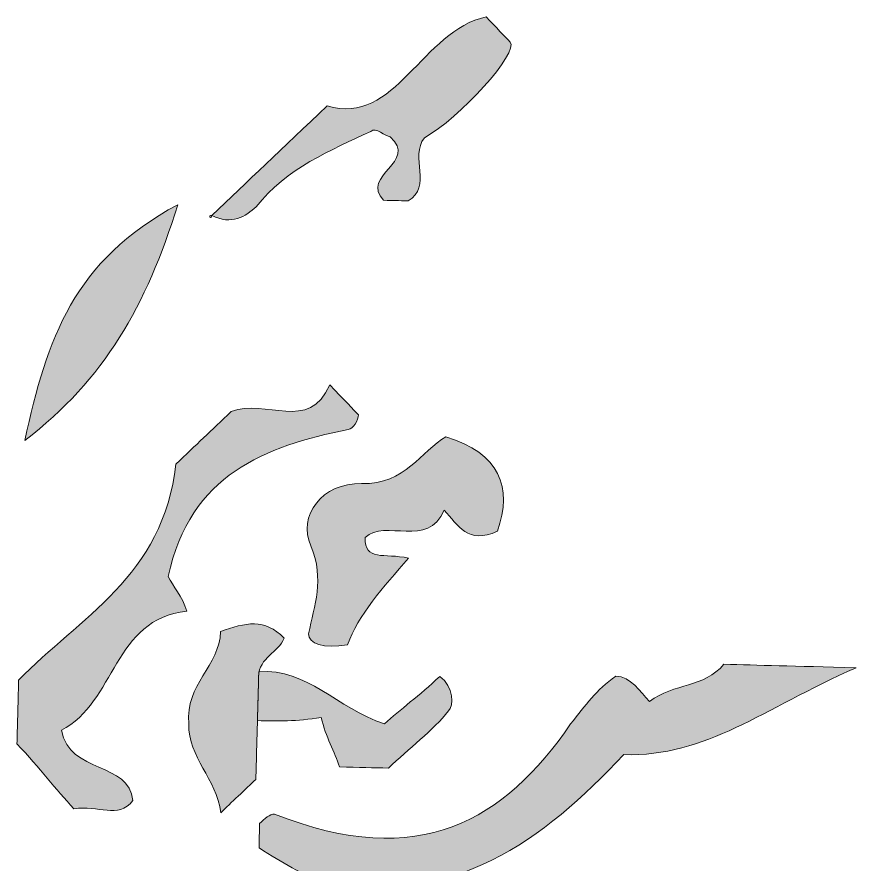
# Model space of a CAD drawing. Header units: millimetres. Extents: x 2 to 376, y -265 to -3.
# Drawn here: x 30.43 to 37.05, y -196.6 to -189.92 of the extents above; entities that cross this region are included whole.
import ezdxf

# ---------------------------------------------------------------- set-up
doc = ezdxf.new("R2010")
doc.units = ezdxf.units.MM
doc.header["$MEASUREMENT"] = 0
doc.layers.add('Layer 1', color=7, linetype='Continuous', lineweight=0)

# ---------------------------------------------------------------- blocks, each defined once
blk = doc.blocks.new('Block_9')
at = {"layer": 'Layer 1', "true_color": 0x00a14b, "transparency": 33554687}
h = blk.add_hatch(color=114, dxfattribs=at)
h.dxf.hatch_style = 2
edge = h.paths.add_edge_path()
edge.add_spline(control_points=[(31.9675, -191.4833), (32.2446, -191.2202), (32.5218, -190.9571), (32.8781, -190.6189), (33.4143, -190.7874), (33.6274, -190.0206), (34.132, -189.918), (34.2072, -189.9972), (34.2823, -190.0763), (34.3199, -190.1159), (34.3951, -190.1951), (33.918, -190.7233), (33.6438, -190.8706), (33.524, -191.0219), (33.7109, -191.2585), (33.515, -191.3692), (33.4378, -191.3672), (33.3992, -191.3662), (33.322, -191.3642), (33.1341, -191.1662), (33.6002, -191.0625), (33.3737, -190.8635), (33.3351, -190.8625), (33.26, -190.7833), (33.2204, -190.8209), (32.9076, -190.9672), (32.5563, -191.1125), (32.3168, -191.4152), (32.2376, -191.4903), (32.1198, -191.5645), (31.9675, -191.4833), (31.9665, -191.5219), (31.9289, -191.4823), (31.9675, -191.4833)], knot_values=[0, 0, 0, 0, 1, 1, 1, 2, 2, 2, 3, 3, 3, 4, 4, 4, 5, 5, 5, 6, 6, 6, 7, 7, 7, 8, 8, 8, 9, 9, 9, 10, 10, 10, 11, 11, 11, 11], degree=3, periodic=0)
h = blk.add_hatch(color=114, dxfattribs=at)
h.dxf.hatch_style = 2
edge = h.paths.add_edge_path()
edge.add_spline(control_points=[(31.6994, -191.3991), (31.4467, -192.2034), (31.1229, -192.7741), (30.4924, -193.2596), (30.6679, -192.4533), (30.877, -191.841), (31.6994, -191.3991)], knot_values=[0, 0, 0, 0, 1, 1, 1, 2, 2, 2, 2], degree=3, periodic=0)
h = blk.add_hatch(color=114, dxfattribs=at)
h.dxf.hatch_style = 2
edge = h.paths.add_edge_path()
edge.add_spline(control_points=[(31.6846, -193.4452), (31.843, -193.2949), (31.9618, -193.1821), (32.1201, -193.0318), (32.3933, -192.9231), (32.7335, -193.2022), (32.8979, -192.8204), (33.0107, -192.9392), (33.0858, -193.0184), (33.1234, -193.058), (33.1224, -193.0965), (33.0818, -193.1727), (33.0432, -193.1717), (32.3832, -193.3089), (31.7984, -193.5254), (31.6229, -194.3317), (31.6595, -194.4099), (31.7346, -194.489), (31.7702, -194.6058), (31.1894, -194.6679), (31.2108, -195.3249), (30.7804, -195.5453), (30.8485, -195.8946), (31.3145, -195.791), (31.3451, -196.1007), (31.2253, -196.252), (31.074, -196.1322), (30.88, -196.1658), (30.7297, -196.0074), (30.618, -195.85), (30.43, -195.6521), (30.4331, -195.5363), (30.4381, -195.3434), (30.4431, -195.1504), (30.9193, -194.6609), (31.5843, -194.3307), (31.6846, -193.4452)], knot_values=[0, 0, 0, 0, 1, 1, 1, 2, 2, 2, 3, 3, 3, 4, 4, 4, 5, 5, 5, 6, 6, 6, 7, 7, 7, 8, 8, 8, 9, 9, 9, 10, 10, 10, 11, 11, 11, 12, 12, 12, 12], degree=3, periodic=0)
h = blk.add_hatch(color=114, dxfattribs=at)
h.dxf.hatch_style = 2
edge = h.paths.add_edge_path()
edge.add_spline(control_points=[(34.2193, -193.9746), (33.9848, -194.0844), (33.9116, -193.928), (33.7989, -193.8092), (33.6751, -194.1149), (33.3338, -193.8743), (33.1754, -194.0247), (33.1704, -194.2176), (33.3268, -194.1444), (33.5187, -194.1881), (33.3197, -194.4146), (33.1207, -194.6411), (33.0375, -194.8706), (32.8436, -194.9041), (32.7288, -194.8625), (32.7308, -194.7853), (32.7755, -194.5548), (32.8577, -194.3639), (32.749, -194.0908), (32.6392, -193.8562), (32.8392, -193.5911), (33.1479, -193.5992), (33.4952, -193.6082), (33.618, -193.3411), (33.814, -193.2304), (34.2354, -193.3572), (34.3441, -193.6304), (34.2193, -193.9746)], knot_values=[0, 0, 0, 0, 1, 1, 1, 2, 2, 2, 3, 3, 3, 4, 4, 4, 5, 5, 5, 6, 6, 6, 7, 7, 7, 8, 8, 8, 9, 9, 9, 9], degree=3, periodic=0)
h = blk.add_hatch(color=114, dxfattribs=at)
h.dxf.hatch_style = 2
edge = h.paths.add_edge_path()
edge.add_spline(control_points=[(32.3269, -195.4698), (32.3228, -195.6242), (32.3188, -195.7785), (32.3148, -195.9329), (32.2356, -196.0081), (32.1168, -196.1208), (32.0376, -196.196), (32.0061, -195.9248), (31.7786, -195.7645), (31.7856, -195.4944), (31.7551, -195.1847), (32.0292, -195.0373), (32.0363, -194.7672), (32.2312, -194.6951), (32.3866, -194.6605), (32.5369, -194.8189), (32.4953, -194.9337), (32.3399, -194.9682), (32.3359, -195.1226), (32.3339, -195.1997), (32.3299, -195.3541), (32.3269, -195.4698)], knot_values=[0, 0, 0, 0, 1, 1, 1, 2, 2, 2, 3, 3, 3, 4, 4, 4, 5, 5, 5, 6, 6, 6, 7, 7, 7, 7], degree=3, periodic=0)
h = blk.add_hatch(color=114, dxfattribs=at)
h.dxf.hatch_style = 2
edge = h.paths.add_edge_path()
edge.add_spline(control_points=[(32.3269, -195.4698), (32.3299, -195.3541), (32.3329, -195.2383), (32.3369, -195.084), (32.7238, -195.0554), (32.9473, -195.3702), (33.3301, -195.496), (33.4489, -195.3833), (33.6063, -195.2715), (33.7647, -195.1212), (33.8784, -195.2014), (33.8744, -195.3557), (33.8348, -195.3933), (33.715, -195.5447), (33.518, -195.694), (33.3597, -195.8443), (33.2439, -195.8413), (33.1281, -195.8383), (32.9738, -195.8342), (32.9382, -195.7175), (32.8641, -195.5997), (32.8295, -195.4443), (32.6356, -195.4779), (32.4812, -195.4739), (32.3269, -195.4698)], knot_values=[0, 0, 0, 0, 1, 1, 1, 2, 2, 2, 3, 3, 3, 4, 4, 4, 5, 5, 5, 6, 6, 6, 7, 7, 7, 8, 8, 8, 8], degree=3, periodic=0)
h = blk.add_hatch(color=114, dxfattribs=at)
h.dxf.hatch_style = 2
edge = h.paths.add_edge_path()
edge.add_spline(control_points=[(35.4199, -195.3188), (35.6168, -195.1695), (35.8474, -195.2141), (36.0067, -195.0252), (36.2768, -195.0323), (36.547, -195.0393), (37.0486, -195.0524), (36.3064, -195.3805), (35.8719, -195.7554), (35.2159, -195.7382), (34.5804, -196.4167), (33.8717, -196.9388), (32.8339, -196.7573), (32.6815, -196.6761), (32.5292, -196.5949), (32.3393, -196.4741), (32.3413, -196.3969), (32.3423, -196.3583), (32.3443, -196.2812), (32.3839, -196.2436), (32.4235, -196.206), (32.4621, -196.207), (33.6086, -196.6617), (34.2757, -196.2543), (34.7975, -195.4956), (34.9172, -195.3443), (34.9974, -195.2306), (35.1548, -195.1188), (35.2706, -195.1219), (35.3447, -195.2396), (35.4199, -195.3188)], knot_values=[0, 0, 0, 0, 1, 1, 1, 2, 2, 2, 3, 3, 3, 4, 4, 4, 5, 5, 5, 6, 6, 6, 7, 7, 7, 8, 8, 8, 9, 9, 9, 10, 10, 10, 10], degree=3, periodic=0)
at = {"layer": 'Layer 1'}
for points, knots in [([(31.9675, -191.4833), (32.2446, -191.2202), (32.5218, -190.9571), (32.8781, -190.6189), (33.4143, -190.7874), (33.6274, -190.0206), (34.132, -189.918), (34.2072, -189.9972), (34.2823, -190.0763), (34.3199, -190.1159), (34.3951, -190.1951), (33.918, -190.7233), (33.6438, -190.8706), (33.524, -191.0219), (33.7109, -191.2585), (33.515, -191.3692), (33.4378, -191.3672), (33.3992, -191.3662), (33.322, -191.3642), (33.1341, -191.1662), (33.6002, -191.0625), (33.3737, -190.8635), (33.3351, -190.8625), (33.26, -190.7833), (33.2204, -190.8209), (32.9076, -190.9672), (32.5563, -191.1125), (32.3168, -191.4152), (32.2376, -191.4903), (32.1198, -191.5645), (31.9675, -191.4833), (31.9665, -191.5219), (31.9289, -191.4823), (31.9675, -191.4833)], [0, 0, 0, 0, 1, 1, 1, 2, 2, 2, 3, 3, 3, 4, 4, 4, 5, 5, 5, 6, 6, 6, 7, 7, 7, 8, 8, 8, 9, 9, 9, 10, 10, 10, 11, 11, 11, 11]), ([(31.6994, -191.3991), (31.4467, -192.2034), (31.1229, -192.7741), (30.4924, -193.2596), (30.6679, -192.4533), (30.877, -191.841), (31.6994, -191.3991)], [0, 0, 0, 0, 1, 1, 1, 2, 2, 2, 2]), ([(31.6846, -193.4452), (31.843, -193.2949), (31.9618, -193.1821), (32.1201, -193.0318), (32.3933, -192.9231), (32.7335, -193.2022), (32.8979, -192.8204), (33.0107, -192.9392), (33.0858, -193.0184), (33.1234, -193.058), (33.1224, -193.0965), (33.0818, -193.1727), (33.0432, -193.1717), (32.3832, -193.3089), (31.7984, -193.5254), (31.6229, -194.3317), (31.6595, -194.4099), (31.7346, -194.489), (31.7702, -194.6058), (31.1894, -194.6679), (31.2108, -195.3249), (30.7804, -195.5453), (30.8485, -195.8946), (31.3145, -195.791), (31.3451, -196.1007), (31.2253, -196.252), (31.074, -196.1322), (30.88, -196.1658), (30.7297, -196.0074), (30.618, -195.85), (30.43, -195.6521), (30.4331, -195.5363), (30.4381, -195.3434), (30.4431, -195.1504), (30.9193, -194.6609), (31.5843, -194.3307), (31.6846, -193.4452)], [0, 0, 0, 0, 1, 1, 1, 2, 2, 2, 3, 3, 3, 4, 4, 4, 5, 5, 5, 6, 6, 6, 7, 7, 7, 8, 8, 8, 9, 9, 9, 10, 10, 10, 11, 11, 11, 12, 12, 12, 12]), ([(34.2193, -193.9746), (33.9848, -194.0844), (33.9116, -193.928), (33.7989, -193.8092), (33.6751, -194.1149), (33.3338, -193.8743), (33.1754, -194.0247), (33.1704, -194.2176), (33.3268, -194.1444), (33.5187, -194.1881), (33.3197, -194.4146), (33.1207, -194.6411), (33.0375, -194.8706), (32.8436, -194.9041), (32.7288, -194.8625), (32.7308, -194.7853), (32.7755, -194.5548), (32.8577, -194.3639), (32.749, -194.0908), (32.6392, -193.8562), (32.8392, -193.5911), (33.1479, -193.5992), (33.4952, -193.6082), (33.618, -193.3411), (33.814, -193.2304), (34.2354, -193.3572), (34.3441, -193.6304), (34.2193, -193.9746)], [0, 0, 0, 0, 1, 1, 1, 2, 2, 2, 3, 3, 3, 4, 4, 4, 5, 5, 5, 6, 6, 6, 7, 7, 7, 8, 8, 8, 9, 9, 9, 9]), ([(32.3269, -195.4698), (32.3228, -195.6242), (32.3188, -195.7785), (32.3148, -195.9329), (32.2356, -196.0081), (32.1168, -196.1208), (32.0376, -196.196), (32.0061, -195.9248), (31.7786, -195.7645), (31.7856, -195.4944), (31.7551, -195.1847), (32.0292, -195.0373), (32.0363, -194.7672), (32.2312, -194.6951), (32.3866, -194.6605), (32.5369, -194.8189), (32.4953, -194.9337), (32.3399, -194.9682), (32.3359, -195.1226), (32.3339, -195.1997), (32.3299, -195.3541), (32.3269, -195.4698)], [0, 0, 0, 0, 1, 1, 1, 2, 2, 2, 3, 3, 3, 4, 4, 4, 5, 5, 5, 6, 6, 6, 7, 7, 7, 7]), ([(32.3269, -195.4698), (32.3299, -195.3541), (32.3329, -195.2383), (32.3369, -195.084), (32.7238, -195.0554), (32.9473, -195.3702), (33.3301, -195.496), (33.4489, -195.3833), (33.6063, -195.2715), (33.7647, -195.1212), (33.8784, -195.2014), (33.8744, -195.3557), (33.8348, -195.3933), (33.715, -195.5447), (33.518, -195.694), (33.3597, -195.8443), (33.2439, -195.8413), (33.1281, -195.8383), (32.9738, -195.8342), (32.9382, -195.7175), (32.8641, -195.5997), (32.8295, -195.4443), (32.6356, -195.4779), (32.4812, -195.4739), (32.3269, -195.4698)], [0, 0, 0, 0, 1, 1, 1, 2, 2, 2, 3, 3, 3, 4, 4, 4, 5, 5, 5, 6, 6, 6, 7, 7, 7, 8, 8, 8, 8]), ([(35.4199, -195.3188), (35.6168, -195.1695), (35.8474, -195.2141), (36.0067, -195.0252), (36.2768, -195.0323), (36.547, -195.0393), (37.0486, -195.0524), (36.3064, -195.3805), (35.8719, -195.7554), (35.2159, -195.7382), (34.5804, -196.4167), (33.8717, -196.9388), (32.8339, -196.7573), (32.6815, -196.6761), (32.5292, -196.5949), (32.3393, -196.4741), (32.3413, -196.3969), (32.3423, -196.3583), (32.3443, -196.2812), (32.3839, -196.2436), (32.4235, -196.206), (32.4621, -196.207), (33.6086, -196.6617), (34.2757, -196.2543), (34.7975, -195.4956), (34.9172, -195.3443), (34.9974, -195.2306), (35.1548, -195.1188), (35.2706, -195.1219), (35.3447, -195.2396), (35.4199, -195.3188)], [0, 0, 0, 0, 1, 1, 1, 2, 2, 2, 3, 3, 3, 4, 4, 4, 5, 5, 5, 6, 6, 6, 7, 7, 7, 8, 8, 8, 9, 9, 9, 10, 10, 10, 10])]:
    blk.add_open_spline(points, degree=3, knots=knots, dxfattribs=at)
blk = doc.blocks.new('Block_8')
at = {"layer": 'Layer 1'}
blk.add_blockref('Block_9', (0, 0), dxfattribs=at)
blk = doc.blocks.new('Block_7')
at = {"layer": 'Layer 1'}
blk.add_blockref('Block_8', (0, 0), dxfattribs=at)
blk = doc.blocks.new('Block_6')
at = {"layer": 'Layer 1'}
blk.add_blockref('Block_7', (0, 0), dxfattribs=at)
blk = doc.blocks.new('Block_5')
at = {"layer": 'Layer 1'}
blk.add_blockref('Block_6', (0, 0), dxfattribs=at)

msp = doc.modelspace()

# ---------------------------------------------------------------- block references
at = {"layer": 'Layer 1'}
msp.add_blockref('Block_5', (0, 0), dxfattribs=at)

doc.saveas('drawing.dxf')
